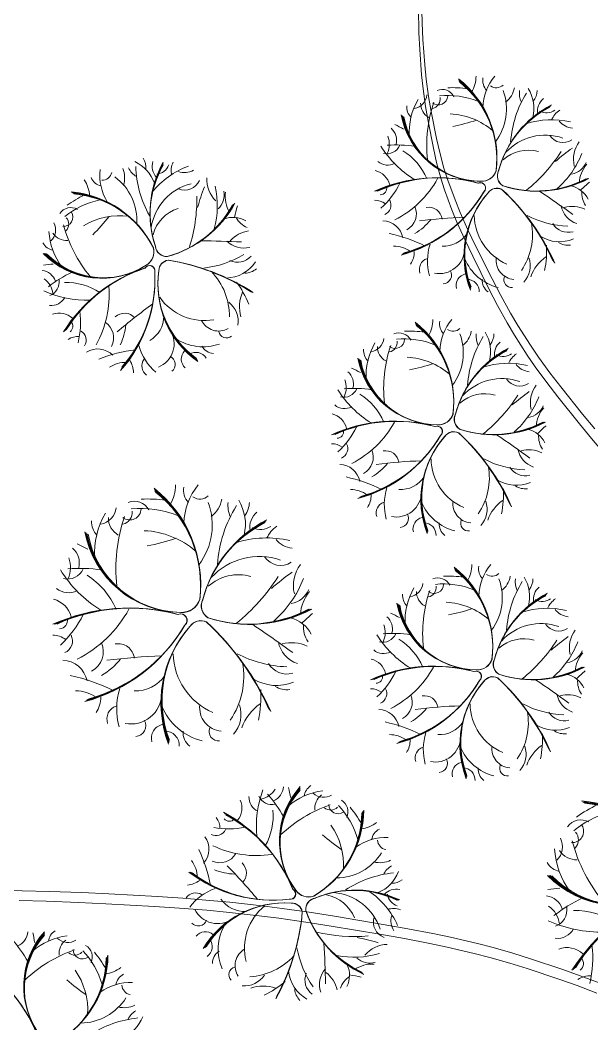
# Model space of a CAD drawing. Header units: metres. Extents: x -1097 to 1588, y -673 to 884.
# Drawn here: x 987.51 to 1014.89, y 542.94 to 591.03 of the extents above; entities that cross this region are included whole.
import ezdxf

# ---------------------------------------------------------------- set-up
doc = ezdxf.new("R2010")
doc.units = ezdxf.units.M
for name, color, linetype, lineweight, plot in [('TERRENO', 188, 'Continuous', 0, False), ('VEGETACION', 85, 'Continuous', 0, False), ('VISTA LEJOS', 7, 'Continuous', 0, False)]:
    doc.layers.add(name, color=color, linetype=linetype, lineweight=lineweight, plot=plot)

msp = doc.modelspace()

# ---------------------------------------------------------------- linework, layer by layer
at = {"layer": 'TERRENO'}
for points in [[(1006.582, 591.597), (1006.611, 590.417)], [(1006.611, 590.417), (1006.649, 589.62)], [(1006.649, 589.62), (1006.736, 588.41)], [(1006.736, 588.41), (1006.803, 587.728)], [(1006.803, 587.728), (1006.918, 586.893)], [(1006.918, 586.893), (1007.043, 586.183)], [(1007.043, 586.183), (1007.302, 584.887)], [(1007.302, 584.887), (1007.456, 584.205)], [(1007.456, 584.205), (1007.657, 583.456)], [(1007.657, 583.456), (1007.84, 582.89)], [(1007.84, 582.89), (1008.185, 581.94)], [(1008.185, 581.94), (1008.425, 581.344)], [(1008.425, 581.344), (1008.8, 580.509)], [(1008.8, 580.509), (1009.184, 579.712)], [(1009.184, 579.712), (1009.962, 578.157)], [(1009.962, 578.157), (1010.374, 577.36)], [(1010.374, 577.36), (1010.835, 576.525)], [(1010.835, 576.525), (1011.19, 575.93)], [(1011.19, 575.93), (1011.795, 574.979)], [(1011.795, 574.979), (1012.179, 574.413)], [(1012.179, 574.413), (1012.726, 573.664)], [(1012.726, 573.664), (1013.254, 572.983)], [(1013.254, 572.983), (1014.291, 571.687)], [(1014.291, 571.687), (1014.877, 570.976)], [(1014.877, 570.976), (1015.597, 570.141)], [(987.459, 548.852), (988.755, 548.819), (990.31, 548.761), (991.606, 548.699), (993.939, 548.569), (995.148, 548.492), (996.445, 548.392), (997.395, 548.3), (998.95, 548.128), (999.901, 548.008), (1001.197, 547.82), (1002.406, 547.628), (1004.739, 547.24), (1005.92, 547.033), (1007.13, 546.803), (1007.965, 546.625), (1009.261, 546.323), (1010.01, 546.131), (1010.96, 545.857), (1011.795, 545.593), (1013.35, 545.075), (1014.186, 544.782), (1015.136, 544.422)]]:
    msp.add_lwpolyline(points, dxfattribs=at)
at = {"layer": 'VEGETACION'}
for centre, radius, start, end in [((1005.5, 584.411), 4.844, -7.0126, 51.7609), ((1005.547, 584.399), 4.795, -7.0126, 51.7609), ((1005.594, 584.387), 4.747, -7.0126, 51.7609), ((1005.64, 584.375), 4.698, -7.0126, 51.7609), ((1007.799, 588.349), 1.544, -30.3109, -0.1369), ((1010.357, 588.134), 0.693, 169.6778, -136.2887), ((1012.152, 586.758), 2.478, 140.203, 178.1947), ((1007.717, 587.063), 0.64, 26.989, 112.3536), ((1008.227, 582.36), 5.429, 82.3394, 92.5468), ((1010.312, 588.263), 0.479, -125.0679, -46.7585), ((1008.211, 586.758), 2.589, -37.04, 20.2784), ((1010.061, 587.998), 1.142, -52.2138, -10.7459), ((1012.536, 587.548), 1.118, 174.4694, -156.1224), ((1010.313, 586.801), 1.798, -14.1206, 31.5271), ((1011.409, 587.666), 0.859, -37.8757, -0.6938), ((1009.318, 585.633), 3.177, 149.9473, -176.8254), ((1006.269, 587.509), 0.725, -80.5732, -5.4598), ((1013.477, 585.027), 6.494, 161.4244, -173.9045), ((1007.533, 587.414), 0.453, -126.8376, -2.2225), ((1007.164, 587.247), 0.464, -77.8599, 7.8919), ((1007.982, 583.488), 3.928, 68.3223, 95.6759), ((1016.158, 584.814), 5.171, 148.3668, 175.7309), ((1013.055, 586.671), 0.769, 129.1335, -169.7906), ((1006.73, 586.868), 0.707, 175.5863, -134.2924), ((1007.464, 587.037), 0.776, 178.8709, -119.6274), ((1015.088, 582.558), 4.83, 117.2325, 165.0827), ((1015.139, 582.552), 4.88, 117.2325, 165.0827), ((1015.19, 582.545), 4.93, 117.2325, 165.0827), ((1015.24, 582.538), 4.98, 117.2325, 165.0827), ((1012.717, 587.247), 0.669, -119.4079, -53.7772), ((1013.888, 585.866), 0.996, 122.4262, 158.3906), ((1009.596, 587.211), 3.908, -169.3991, -90.6111), ((1009.601, 587.171), 3.869, -169.3991, -90.6111), ((1009.607, 587.131), 3.83, -169.3991, -90.6111), ((1009.612, 587.091), 3.791, -169.3991, -90.6111), ((1007.946, 583.156), 3.382, 49.1819, 87.2866), ((1006.422, 595.117), 9.361, -78.8812, -71.6233), ((1012.956, 582.12), 4.128, 77.262, 107.3482), ((1014.051, 586.773), 0.932, -141.3142, -95.8118), ((1004.769, 585.264), 0.769, -14.6065, 49.1598), ((1003.392, 581.46), 5.002, 60.2465, 65.6779), ((1004.157, 585.083), 1.034, -25.4563, 21.2377), ((1012.657, 582.938), 2.577, 70.8016, 137.4059), ((1013.507, 585.921), 0.762, -146.5166, -56.5593), ((1015.408, 584.36), 1.399, 143.1596, -166.5877), ((1009.015, 587.622), 4.982, -148.0271, -121.8354), ((1005.069, 585.303), 0.683, -103.4701, -23.891), ((1005.558, 578.969), 6.075, 81.8669, 94.4128), ((1004.271, 582.259), 2.961, 23.3346, 57.9119), ((1011.839, 582.983), 1.809, 74.3184, 131.5501), ((1006.82, 588.958), 7.836, -50.9616, -32.7007), ((1020.947, 575.256), 11.909, 125.9438, 130.9474), ((992.242, 582.618), 1.798, 19.3799, 65.0277), ((992.679, 583.944), 0.859, -4.3751, 32.8068), ((998.704, 581.782), 4.98, 150.7331, -161.4167), ((994.601, 584.023), 0.769, 162.6341, -136.29), ((995.739, 583.811), 0.996, 155.9267, -168.1089), ((1005.109, 584.806), 0.727, -130.2988, -61.7859), ((1010.458, 586.152), 4.231, -49.014, -20.954), ((1013.755, 584.569), 0.937, -79.471, -22.6738), ((993.799, 583.597), 2.478, 173.7036, -148.3047), ((991.435, 583.836), 0.479, -91.5673, -13.2579), ((991.372, 583.476), 1.142, -18.7133, 22.7547), ((993.684, 584.467), 1.118, -152.03, -122.6218), ((998.213, 584.187), 5.171, -178.1326, -150.7686), ((998.658, 581.76), 4.93, 150.7331, -161.4167), ((998.612, 581.738), 4.88, 150.7331, -161.4167), ((998.566, 581.715), 4.83, 150.7331, -161.4167), ((997.03, 580.173), 4.128, 110.7626, 140.8488), ((994.001, 584.316), 0.669, -85.9073, -20.2766), ((995.375, 584.657), 0.932, -107.8136, -62.3112), ((1004.291, 582.898), 0.949, 14.1637, 76.1762), ((1009.595, 584.051), 0.75, -93.1322, -17.9739), ((1009.6, 584.043), 0.742, -93.1322, -17.9739), ((1009.606, 584.035), 0.735, -93.1322, -17.9739), ((1009.612, 584.026), 0.727, -93.1322, -17.9739), ((1010.908, 583.558), 0.546, 153.4198, -121.2712), ((1010.916, 583.561), 0.551, 153.4198, -121.2712), ((1010.924, 583.565), 0.557, 153.4198, -121.2712), ((1010.932, 583.568), 0.563, 153.4198, -121.2712), ((1015.802, 583.136), 1.516, 139.4516, 176.9574), ((989.292, 582.52), 1.544, 3.1897, 33.3637), ((991.543, 583.754), 0.693, -156.8216, -102.7882), ((990.514, 581.422), 2.589, -3.5394, 53.779), ((995.391, 583.647), 0.762, -113.016, -23.0588), ((997.839, 583.394), 1.399, 176.6602, -133.0871), ((1007.5, 576.138), 7.338, 74.7272, 114.2407), ((1007.527, 576.208), 7.265, 74.7272, 114.2407), ((1007.553, 576.279), 7.191, 74.7272, 114.2407), ((1007.58, 576.35), 7.118, 74.7272, 114.2407), ((1003.257, 585.773), 4.849, -63.0744, -28.8672), ((1009.539, 582.982), 0.257, -49.8029, 114.2093), ((1009.545, 582.984), 0.255, -49.8029, 114.2093), ((1009.551, 582.987), 0.252, -49.8029, 114.2093), ((1009.557, 582.989), 0.249, -49.8029, 114.2093), ((1012.219, 587.959), 5.122, -108.1317, -62.2585), ((1012.24, 588.008), 5.175, -108.1317, -62.2585), ((1012.262, 588.057), 5.228, -108.1317, -62.2585), ((1012.283, 588.106), 5.281, -108.1317, -62.2585), ((1020.588, 576.504), 8.915, 130.7293, 134.4144), ((989.548, 577.969), 4.844, 26.488, 85.2614), ((989.594, 577.984), 4.795, 26.488, 85.2614), ((996.33, 580.69), 2.577, 104.3022, 170.9064), ((1007.482, 578.86), 11.909, 159.4444, 164.448), ((992.722, 582.156), 4.231, -15.5135, 12.5466), ((996.345, 582.657), 0.937, -45.9704, 10.8268), ((998.843, 582.591), 1.516, 172.9522, -149.5421), ((1004.745, 582.979), 0.323, -87.4794, 11.746), ((1002.151, 584.93), 3.935, -47.9098, -25.8136), ((1004.039, 586.11), 6.568, -74.8679, -30.4024), ((1004.101, 586.081), 6.503, -74.8679, -30.4024), ((1004.162, 586.052), 6.437, -74.8679, -30.4024), ((1004.223, 586.023), 6.371, -74.8679, -30.4024), ((1013.225, 579.826), 4.415, 138.4124, -158.9788), ((1010.349, 582.439), 0.529, 64.1571, 144.9717), ((1010.347, 582.447), 0.523, 64.1571, 144.9717), ((1010.345, 582.455), 0.518, 64.1571, 144.9717), ((1010.343, 582.462), 0.513, 64.1571, 144.9717), ((1003.57, 575.314), 10.337, 23.8645, 47.4059), ((1003.502, 575.233), 10.444, 23.8645, 47.4059), ((1003.434, 575.151), 10.55, 23.8645, 47.4059), ((1003.367, 575.07), 10.657, 23.8645, 47.4059), ((983.979, 540.602), 50.894, 53.8701, 56.0677), ((1013.597, 581.874), 1.25, 26.9787, 76.13), ((1015.485, 582.743), 1.079, 175.4194, -146.0112), ((992.128, 578.568), 3.928, 101.8229, 129.1764), ((992.954, 577.763), 5.429, 115.84, 126.0473), ((989.639, 578), 4.747, 26.488, 85.2614), ((989.685, 578.016), 4.698, 26.488, 85.2614), ((988.139, 582.489), 7.836, -17.4611, 0.7999), ((1004.496, 581.574), 0.824, 52.2518, 90.5793), ((1004.763, 582.168), 0.504, -65.7095, 27.1401), ((1013.32, 579.721), 4.552, 138.4124, -158.9788), ((1013.289, 579.756), 4.506, 138.4124, -158.9788), ((1013.257, 579.791), 4.461, 138.4124, -158.9788), ((989.933, 581.403), 0.64, 60.4896, 145.8542), ((989.586, 581.595), 0.453, -93.337, 31.2781), ((995.623, 580.277), 1.809, 107.819, 165.0507), ((993.193, 584.635), 5.122, -74.6311, -28.7579), ((993.184, 584.688), 5.175, -74.6311, -28.7579), ((993.174, 584.74), 5.228, -74.6311, -28.7579), ((993.165, 584.793), 5.281, -74.6311, -28.7579), ((1006.494, 579.702), 8.915, 164.2299, 167.915), ((1005.604, 581.752), 0.883, -61.5198, 22.9503), ((1007.074, 581.418), 0.645, 6.6356, 100.1339), ((1014.529, 582.354), 1.136, -169.0993, -108.5458), ((1013.943, 580.628), 1.474, 65.2459, 104.8545), ((988.479, 580.976), 0.725, -47.0727, 28.0407), ((989.371, 581.252), 0.464, -44.3593, 41.3924), ((992.281, 578.272), 3.382, 82.6825, 120.7871), ((984.408, 587.404), 9.361, -45.3806, -38.1227), ((997.7, 580.322), 1.25, 60.4793, 109.6306), ((998.795, 582.088), 1.079, -151.08, -112.5106), ((1004.853, 580.397), 1.01, 10.8837, 88.4892), ((1004.787, 583.468), 3.124, -58.5365, -40.244), ((1009.581, 557.977), 23.615, 91.8959, 97.1824), ((1011.855, 581.727), 2.603, -178.6401, -113.41), ((1008.971, 580.767), 3.076, -34.2307, 10.3731), ((1013.933, 585.83), 4.686, -117.2715, -92.2861), ((992.057, 581.095), 3.177, -176.5521, -143.3248), ((995.861, 582.885), 6.494, -165.075, -140.404), ((998.676, 579.474), 1.474, 98.7465, 138.355), ((1013.762, 581.723), 0.864, -148.9222, -74.8688), ((989.218, 580.696), 0.707, -150.9131, -100.7918), ((989.737, 581.242), 0.776, -147.6286, -86.1269), ((995.782, 529.558), 50.894, 87.3706, 89.5682), ((998.213, 581.236), 1.136, -135.5987, -75.0452), ((1003.763, 574.012), 6.938, 63.1155, 78.2042), ((1007.787, 581.562), 1.364, -93.0608, -33.7955), ((1013.341, 582.136), 1.729, -122.2591, -66.9897), ((1013.766, 581.131), 0.893, -121.9118, -83.5178), ((993.161, 579.928), 0.75, -59.6316, 15.5267), ((993.171, 579.924), 0.742, -59.6316, 15.5267), ((993.18, 579.921), 0.735, -59.6316, 15.5267), ((993.189, 579.917), 0.727, -59.6316, 15.5267), ((994.543, 580.263), 0.563, -173.0796, -87.7707), ((994.538, 580.256), 0.557, -173.0796, -87.7707), ((994.534, 580.249), 0.551, -173.0796, -87.7707), ((994.529, 580.242), 0.546, -173.0796, -87.7707), ((1005.385, 578.766), 1.434, 55.0521, 89.7129), ((1005.308, 579.936), 1.079, -33.6652, 0.2761), ((1009.662, 579.481), 2.646, 162.2918, -164.5827), ((1007.589, 580.095), 1.211, -101.2643, -1.1503), ((1007.79, 580.006), 4.936, -11.3278, 2.7521), ((991.418, 582.563), 3.908, -135.8986, -57.1106), ((991.445, 582.533), 3.869, -135.8986, -57.1106), ((991.472, 582.503), 3.83, -135.8986, -57.1106), ((991.498, 582.473), 3.791, -135.8986, -57.1106), ((994.662, 579.016), 0.513, 97.6577, 178.4723), ((994.668, 579.011), 0.518, 97.6577, 178.4723), ((994.674, 579.005), 0.523, 97.6577, 178.4723), ((994.68, 579), 0.529, 97.6577, 178.4723), ((992.96, 569.317), 10.337, 57.3651, 80.9064), ((992.948, 569.212), 10.444, 57.3651, 80.9064), ((992.937, 569.106), 10.55, 57.3651, 80.9064), ((992.925, 569.001), 10.657, 57.3651, 80.9064), ((995.797, 583.806), 4.686, -83.7709, -58.7855), ((997.343, 580.399), 1.729, -88.7585, -33.4892), ((997.921, 580.287), 0.864, -115.4216, -41.3682), ((1007.175, 579.083), 0.546, 109.7766, -161.1616), ((1010.979, 580.507), 2.362, -157.3326, -104.242), ((1011.222, 579.524), 0.921, 172.8016, -94.3436), ((1010.761, 579.264), 1.176, -42.0554, 18.6273), ((1013.795, 578.089), 1.939, 124.7312, 160.552), ((988.468, 578.275), 0.769, 18.8941, 82.6604), ((989.42, 574.344), 5.002, 93.7471, 99.1785), ((992.6, 573.462), 6.075, 115.3675, 127.9134), ((995.783, 572.173), 7.338, 108.2278, 147.7413), ((995.766, 572.247), 7.265, 108.2278, 147.7413), ((995.749, 572.321), 7.191, 108.2278, 147.7413), ((995.732, 572.394), 7.118, 108.2278, 147.7413), ((987.393, 578.579), 6.568, -41.3673, 3.0982), ((987.46, 578.588), 6.503, -41.3673, 3.0982), ((987.527, 578.598), 6.437, -41.3673, 3.0982), ((987.594, 578.607), 6.371, -41.3673, 3.0982), ((993.705, 579.006), 0.257, -16.3023, 147.7099), ((993.709, 579.011), 0.255, -16.3023, 147.7099), ((993.712, 579.016), 0.252, -16.3023, 147.7099), ((993.716, 579.022), 0.249, -16.3023, 147.7099), ((998.521, 578.409), 4.415, 171.913, -125.4782), ((998.567, 578.397), 4.461, 171.913, -125.4782), ((998.612, 578.385), 4.506, 171.913, -125.4782), ((998.658, 578.374), 4.552, 171.913, -125.4782), ((994.454, 576.845), 3.076, -0.7301, 43.8737), ((998.251, 579.795), 0.893, -88.4113, -50.0172), ((1007.746, 578.813), 0.424, -86.0663, 31.7343), ((988.058, 577.787), 1.034, 8.0443, 54.7383), ((988.696, 578.474), 0.683, -69.9695, 9.6095), ((989.711, 575.496), 2.961, 56.8352, 91.4125), ((993.889, 575.559), 4.936, 22.1727, 36.2527), ((1008.946, 578.319), 0.557, 102.0332, -164.9929), ((1008.919, 578.03), 0.575, -2.8136, 89.859), ((1010.318, 578.546), 0.676, 174.9157, -126.473), ((1011.048, 578.591), 0.376, 157.6352, -83.3031), ((990.708, 582.586), 4.982, -114.5265, -88.3348), ((986.926, 577.866), 4.849, -29.5738, 4.6334), ((999.955, 577.275), 1.939, 158.2317, -165.9475), ((989.004, 578.081), 0.727, -96.7983, -28.2853), ((996.329, 579.237), 2.603, -145.1395, -79.9094), ((996.776, 576.58), 1.176, -8.5549, 52.1279), ((989.375, 576.039), 0.949, 47.6643, 109.6767), ((986.469, 576.553), 3.935, -14.4093, 7.687), ((992.512, 576.341), 0.645, 40.1362, 133.6344), ((1007.542, 558.178), 23.615, 125.3964, 130.683), ((989.709, 576.357), 0.323, -53.9788, 45.2466), ((991.103, 575.808), 0.883, -28.0192, 56.4509), ((993.028, 576.855), 1.364, -59.5602, -0.2949), ((997.017, 577.051), 0.921, -153.6978, -60.843), ((1003.435, 572.749), 4.844, -7.0126, 51.7609), ((1003.481, 572.737), 4.795, -7.0126, 51.7609), ((1005.733, 576.686), 1.544, -30.3109, -0.1369), ((1008.291, 576.472), 0.693, 169.6778, -136.2887), ((1010.086, 575.096), 2.478, 140.203, 178.1947), ((990.171, 575.691), 0.504, -32.2089, 60.6406), ((989.474, 576.788), 3.124, -25.0359, -6.7435), ((993.672, 575.522), 1.211, -67.7638, 32.3503), ((997.387, 576.178), 0.376, -168.8643, -49.8025), ((1005.651, 575.401), 0.64, 26.989, 112.3536), ((1006.161, 570.698), 5.429, 82.3394, 92.5468), ((1003.528, 572.725), 4.747, -7.0126, 51.7609), ((1003.574, 572.713), 4.698, -7.0126, 51.7609), ((1008.246, 576.601), 0.479, -125.0679, -46.7585), ((1007.995, 576.335), 1.142, -52.2138, -10.7459), ((1008.247, 575.139), 1.798, -14.1206, 31.5271), ((990.277, 575.048), 0.824, 85.7524, 124.0799), ((996.272, 577.737), 2.362, -123.8321, -70.7414), ((1007.252, 573.971), 3.177, 149.9473, -176.8254), ((1004.203, 575.847), 0.725, -80.5732, -5.4598), ((1005.467, 575.752), 0.453, -126.8376, -2.2225), ((1005.099, 575.585), 0.464, -77.8599, 7.8919), ((1005.916, 571.825), 3.928, 68.3223, 95.6759), ((1006.146, 575.096), 2.589, -37.04, 20.2784), ((1014.092, 573.152), 5.171, 148.3668, 175.7309), ((1010.47, 575.885), 1.118, 174.4694, -156.1224), ((1009.343, 576.004), 0.859, -37.8757, -0.6938), ((1010.989, 575.009), 0.769, 129.1335, -169.7906), ((991.224, 574.264), 1.01, 44.3843, 121.9898), ((993.839, 568.338), 6.938, 96.616, 111.7048), ((995.74, 576.155), 2.646, -164.2076, -131.0821), ((995.785, 574.79), 0.557, 135.5337, -131.4923), ((995.921, 574.535), 0.575, 30.6869, 123.3596), ((996.803, 575.736), 0.676, -151.5837, -92.9724), ((1004.664, 575.206), 0.707, 175.5863, -134.2924), ((1005.399, 575.375), 0.776, 178.8709, -119.6274), ((1011.412, 573.364), 6.494, 161.4244, -173.9045), ((1013.022, 570.896), 4.83, 117.2325, 165.0827), ((1013.073, 570.889), 4.88, 117.2325, 165.0827), ((1013.124, 570.883), 4.93, 117.2325, 165.0827), ((1013.175, 570.876), 4.98, 117.2325, 165.0827), ((992.568, 573.197), 1.434, 88.5527, 123.2134), ((991.858, 574.131), 1.079, -0.1646, 33.7767), ((993.886, 574.45), 0.546, 143.2772, -127.661), ((994.51, 574.54), 0.424, -52.5657, 65.2349), ((1007.53, 575.549), 3.908, -169.3991, -90.6111), ((1007.535, 575.509), 3.869, -169.3991, -90.6111), ((1007.541, 575.469), 3.83, -169.3991, -90.6111), ((1007.547, 575.429), 3.791, -169.3991, -90.6111), ((1005.88, 571.494), 3.382, 49.1819, 87.2866), ((1010.89, 570.458), 4.128, 77.262, 107.3482), ((1010.651, 575.585), 0.669, -119.4079, -53.7772), ((1011.822, 574.204), 0.996, 122.4262, 158.3906), ((1002.703, 573.601), 0.769, -14.6065, 49.1598), ((1001.326, 569.797), 5.002, 60.2465, 65.6779), ((1004.356, 583.455), 9.361, -78.8812, -71.6233), ((1011.985, 575.111), 0.932, -141.3142, -95.8118), ((1002.091, 573.421), 1.034, -25.4563, 21.2377), ((1010.591, 571.276), 2.577, 70.8016, 137.4059), ((1011.441, 574.259), 0.762, -146.5166, -56.5593), ((1006.949, 575.959), 4.982, -148.0271, -121.8354), ((1003.003, 573.641), 0.683, -103.4701, -23.891), ((1003.492, 567.307), 6.075, 81.8669, 94.4128), ((1018.881, 563.594), 11.909, 125.9438, 130.9474), ((1013.343, 572.698), 1.399, 143.1596, -166.5877), ((1002.206, 570.597), 2.961, 23.3346, 57.9119), ((1009.774, 571.321), 1.809, 74.3184, 131.5501), ((1004.754, 577.296), 7.836, -50.9616, -32.7007), ((1008.392, 574.49), 4.231, -49.014, -20.954), ((1003.043, 573.143), 0.727, -130.2988, -61.7859), ((1011.69, 572.907), 0.937, -79.471, -22.6738), ((1013.736, 571.474), 1.516, 139.4516, 176.9574), ((1005.434, 564.475), 7.338, 74.7272, 114.2407), ((1002.225, 571.236), 0.949, 14.1637, 76.1762), ((1005.461, 564.546), 7.265, 74.7272, 114.2407), ((1005.488, 564.617), 7.191, 74.7272, 114.2407), ((1005.514, 564.688), 7.118, 74.7272, 114.2407), ((1001.191, 574.111), 4.849, -63.0744, -28.8672), ((1007.529, 572.389), 0.75, -93.1322, -17.9739), ((1007.535, 572.381), 0.742, -93.1322, -17.9739), ((1007.54, 572.372), 0.735, -93.1322, -17.9739), ((1007.546, 572.364), 0.727, -93.1322, -17.9739), ((1008.842, 571.895), 0.546, 153.4198, -121.2712), ((1008.85, 571.899), 0.551, 153.4198, -121.2712), ((1008.858, 571.902), 0.557, 153.4198, -121.2712), ((1008.866, 571.906), 0.563, 153.4198, -121.2712), ((1010.153, 576.297), 5.122, -108.1317, -62.2585), ((1010.175, 576.346), 5.175, -108.1317, -62.2585), ((1010.196, 576.395), 5.228, -108.1317, -62.2585), ((1010.217, 576.444), 5.281, -108.1317, -62.2585), ((1002.679, 571.316), 0.323, -87.4794, 11.746), ((1000.086, 573.268), 3.935, -47.9098, -25.8136), ((1007.473, 571.32), 0.257, -49.8029, 114.2093), ((1007.479, 571.322), 0.255, -49.8029, 114.2093), ((1007.485, 571.325), 0.252, -49.8029, 114.2093), ((1007.491, 571.327), 0.249, -49.8029, 114.2093), ((1008.283, 570.777), 0.529, 64.1571, 144.9717), ((1008.281, 570.785), 0.523, 64.1571, 144.9717), ((1008.279, 570.792), 0.518, 64.1571, 144.9717), ((1008.277, 570.8), 0.513, 64.1571, 144.9717), ((1001.504, 563.652), 10.337, 23.8645, 47.4059), ((1001.437, 563.57), 10.444, 23.8645, 47.4059), ((1001.369, 563.489), 10.55, 23.8645, 47.4059), ((1001.301, 563.407), 10.657, 23.8645, 47.4059), ((1011.531, 570.212), 1.25, 26.9787, 76.13), ((1018.522, 564.842), 8.915, 130.7293, 134.4144), ((1002.43, 569.912), 0.824, 52.2518, 90.5793), ((1002.697, 570.506), 0.504, -65.7095, 27.1401), ((1001.974, 574.448), 6.568, -74.8679, -30.4024), ((1002.035, 574.419), 6.503, -74.8679, -30.4024), ((1002.096, 574.39), 6.437, -74.8679, -30.4024), ((1002.157, 574.361), 6.371, -74.8679, -30.4024), ((1011.254, 568.059), 4.552, 138.4124, -158.9788), ((1011.223, 568.094), 4.506, 138.4124, -158.9788), ((1011.191, 568.129), 4.461, 138.4124, -158.9788), ((1011.16, 568.164), 4.415, 138.4124, -158.9788), ((981.913, 528.94), 50.894, 53.8701, 56.0677), ((1013.419, 571.08), 1.079, 175.4194, -146.0112), ((1003.539, 570.09), 0.883, -61.5198, 22.9503), ((1005.008, 569.756), 0.645, 6.6356, 100.1339), ((1012.463, 570.692), 1.136, -169.0993, -108.5458), ((1011.877, 568.966), 1.474, 65.2459, 104.8545), ((1002.721, 571.806), 3.124, -58.5365, -40.244), ((1007.515, 546.314), 23.615, 91.8959, 97.1824), ((1009.789, 570.065), 2.603, -178.6401, -113.41), ((1011.867, 574.168), 4.686, -117.2715, -92.2861), ((1002.787, 568.735), 1.01, 10.8837, 88.4892), ((1006.905, 569.104), 3.076, -34.2307, 10.3731), ((1011.696, 570.061), 0.864, -148.9222, -74.8688), ((1001.697, 562.35), 6.938, 63.1155, 78.2042), ((1005.721, 569.9), 1.364, -93.0608, -33.7955), ((1011.276, 570.474), 1.729, -122.2591, -66.9897), ((990.297, 563.998), 5.862, -7.0126, 51.7609), ((990.353, 563.984), 5.803, -7.0126, 51.7609), ((990.409, 563.969), 5.745, -7.0126, 51.7609), ((990.466, 563.955), 5.686, -7.0126, 51.7609), ((993.078, 568.763), 1.869, -30.3109, -0.1369), ((996.174, 568.504), 0.839, 169.6778, -136.2887), ((998.346, 566.839), 3, 140.203, 178.1947), ((1003.319, 567.104), 1.434, 55.0521, 89.7129), ((1007.596, 567.819), 2.646, 162.2918, -164.5827), ((1005.523, 568.433), 1.211, -101.2643, -1.1503), ((1005.724, 568.344), 4.936, -11.3278, 2.7521), ((1011.7, 569.468), 0.893, -121.9118, -83.5178), ((992.979, 567.208), 0.775, 26.989, 112.3536), ((993.596, 561.516), 6.571, 82.3394, 92.5468), ((996.119, 568.66), 0.58, -125.0679, -46.7585), ((993.578, 566.839), 3.133, -37.04, 20.2784), ((995.815, 568.339), 1.382, -52.2138, -10.7459), ((998.812, 567.794), 1.353, 174.4694, -156.1224), ((996.121, 566.891), 2.176, -14.1206, 31.5271), ((997.447, 567.937), 1.04, -37.8757, -0.6938), ((1003.243, 568.274), 1.079, -33.6652, 0.2761), ((1005.109, 567.421), 0.546, 109.7766, -161.1616), ((1008.913, 568.845), 2.362, -157.3326, -104.242), ((1009.156, 567.862), 0.921, 172.8016, -94.3436), ((1008.696, 567.602), 1.176, -42.0554, 18.6273), ((1011.729, 566.427), 1.939, 124.7312, 160.552), ((994.917, 565.477), 3.845, 149.9473, -176.8254), ((991.226, 567.747), 0.878, -80.5732, -5.4598), ((992.757, 567.633), 0.548, -126.8376, -2.2225), ((992.31, 567.43), 0.561, -77.8599, 7.8919), ((993.3, 562.881), 4.754, 68.3223, 95.6759), ((1003.195, 564.486), 6.258, 148.3668, 175.7309), ((999.439, 566.733), 0.93, 129.1335, -169.7906), ((1005.68, 567.151), 0.424, -86.0663, 31.7343), ((991.785, 566.972), 0.855, 175.5863, -134.2924), ((992.673, 567.176), 0.939, 178.8709, -119.6274), ((999.951, 564.743), 7.859, 161.4244, -173.9045), ((1001.9, 561.756), 5.846, 117.2325, 165.0827), ((1001.961, 561.748), 5.906, 117.2325, 165.0827), ((1002.023, 561.739), 5.967, 117.2325, 165.0827), ((1002.084, 561.731), 6.027, 117.2325, 165.0827), ((1006.88, 566.657), 0.557, 102.0332, -164.9929), ((1006.853, 566.368), 0.575, -2.8136, 89.859), ((1008.252, 566.883), 0.676, 174.9157, -126.473), ((1008.982, 566.929), 0.376, 157.6352, -83.3031), ((995.253, 567.386), 4.73, -169.3991, -90.6111), ((995.259, 567.338), 4.683, -169.3991, -90.6111), ((995.266, 567.29), 4.635, -169.3991, -90.6111), ((993.257, 562.48), 4.093, 49.1819, 87.2866), ((999.031, 567.43), 0.81, -119.4079, -53.7772), ((1000.447, 565.759), 1.206, 122.4262, 158.3906), ((987.745, 560.426), 6.054, 60.2465, 65.6779), ((995.273, 567.241), 4.588, -169.3991, -90.6111), ((991.411, 576.955), 11.329, -78.8812, -71.6233), ((999.32, 561.226), 4.996, 77.262, 107.3482), ((1000.645, 566.856), 1.128, -141.3142, -95.8118), ((989.411, 565.03), 0.931, -14.6065, 49.1598), ((988.671, 564.811), 1.251, -25.4563, 21.2377), ((998.958, 562.215), 3.119, 70.8016, 137.4059), ((999.986, 565.825), 0.922, -146.5166, -56.5593), ((994.55, 567.884), 6.03, -148.0271, -121.8354), ((989.774, 565.078), 0.827, -103.4701, -23.891), ((990.366, 557.412), 7.353, 81.8669, 94.4128), ((1008.991, 552.918), 14.413, 125.9438, 130.9474), ((1002.288, 563.936), 1.693, 143.1596, -166.5877), ((1005.303, 561.013), 4.844, -7.0126, 51.7609), ((1005.349, 561.002), 4.795, -7.0126, 51.7609), ((1005.396, 560.99), 4.747, -7.0126, 51.7609), ((1005.442, 560.978), 4.698, -7.0126, 51.7609), ((1007.601, 564.951), 1.544, -30.3109, -0.1369), ((1010.159, 564.737), 0.693, 169.6778, -136.2887), ((1011.954, 563.361), 2.478, 140.203, 178.1947), ((1010.114, 564.865), 0.479, -125.0679, -46.7585), ((988.809, 561.394), 3.584, 23.3346, 57.9119), ((997.968, 562.27), 2.189, 74.3184, 131.5501), ((991.893, 569.502), 9.484, -50.9616, -32.7007), ((996.297, 566.105), 5.12, -49.014, -20.954), ((1006.071, 564.111), 0.725, -80.5732, -5.4598), ((1007.519, 563.665), 0.64, 26.989, 112.3536), ((1007.784, 560.09), 3.928, 68.3223, 95.6759), ((1008.029, 558.963), 5.429, 82.3394, 92.5468), ((1008.014, 563.36), 2.589, -37.04, 20.2784), ((1009.863, 564.6), 1.142, -52.2138, -10.7459), ((1015.96, 561.416), 5.171, 148.3668, 175.7309), ((1012.338, 564.15), 1.118, 174.4694, -156.1224), ((1010.115, 563.403), 1.798, -14.1206, 31.5271), ((1011.211, 564.268), 0.859, -37.8757, -0.6938), ((989.822, 564.476), 0.88, -130.2988, -61.7859), ((1000.287, 564.189), 1.134, -79.471, -22.6738), ((1002.764, 562.455), 1.835, 139.4516, 176.9574), ((1006.532, 563.471), 0.707, 175.5863, -134.2924), ((1009.12, 562.236), 3.177, 149.9473, -176.8254), ((1007.267, 563.639), 0.776, 178.8709, -119.6274), ((1013.28, 561.629), 6.494, 161.4244, -173.9045), ((1007.336, 564.017), 0.453, -126.8376, -2.2225), ((1006.967, 563.849), 0.464, -77.8599, 7.8919), ((1014.992, 559.147), 4.93, 117.2325, 165.0827), ((1015.043, 559.14), 4.98, 117.2325, 165.0827), ((1012.857, 563.273), 0.769, 129.1335, -169.7906), ((988.833, 562.167), 1.149, 14.1637, 76.1762), ((995.252, 563.563), 0.907, -93.1322, -17.9739), ((995.259, 563.552), 0.898, -93.1322, -17.9739), ((995.265, 563.542), 0.889, -93.1322, -17.9739), ((995.272, 563.532), 0.88, -93.1322, -17.9739), ((996.841, 562.965), 0.66, 153.4198, -121.2712), ((996.851, 562.969), 0.667, 153.4198, -121.2712), ((996.86, 562.974), 0.674, 153.4198, -121.2712), ((996.87, 562.978), 0.681, 153.4198, -121.2712), ((1009.398, 563.813), 3.908, -169.3991, -90.6111), ((1009.403, 563.773), 3.869, -169.3991, -90.6111), ((1007.748, 559.759), 3.382, 49.1819, 87.2866), ((1014.89, 559.161), 4.83, 117.2325, 165.0827), ((1014.941, 559.154), 4.88, 117.2325, 165.0827), ((1012.519, 563.849), 0.669, -119.4079, -53.7772), ((1013.69, 562.469), 0.996, 122.4262, 158.3906), ((992.717, 553.985), 8.881, 74.7272, 114.2407), ((992.749, 554.071), 8.792, 74.7272, 114.2407), ((992.781, 554.156), 8.703, 74.7272, 114.2407), ((992.813, 554.242), 8.615, 74.7272, 114.2407), ((987.581, 565.646), 5.869, -63.0744, -28.8672), ((995.184, 562.269), 0.311, -49.8029, 114.2093), ((995.191, 562.271), 0.308, -49.8029, 114.2093), ((995.199, 562.274), 0.305, -49.8029, 114.2093), ((995.206, 562.277), 0.302, -49.8029, 114.2093), ((998.428, 568.292), 6.199, -108.1317, -62.2585), ((998.454, 568.351), 6.263, -108.1317, -62.2585), ((998.479, 568.41), 6.327, -108.1317, -62.2585), ((998.505, 568.47), 6.391, -108.1317, -62.2585), ((1008.556, 554.428), 10.79, 130.7293, 134.4144), ((1003.194, 558.062), 5.002, 60.2465, 65.6779), ((1009.409, 563.733), 3.83, -169.3991, -90.6111), ((1009.415, 563.693), 3.791, -169.3991, -90.6111), ((1006.224, 571.719), 9.361, -78.8812, -71.6233), ((1012.758, 558.723), 4.128, 77.262, 107.3482), ((1013.853, 563.375), 0.932, -141.3142, -95.8118), ((989.382, 562.264), 0.39, -87.4794, 11.746), ((986.243, 564.626), 4.762, -47.9098, -25.8136), ((996.164, 561.611), 0.64, 64.1571, 144.9717), ((996.162, 561.621), 0.634, 64.1571, 144.9717), ((996.16, 561.63), 0.627, 64.1571, 144.9717), ((996.157, 561.64), 0.621, 64.1571, 144.9717), ((987.961, 552.988), 12.511, 23.8645, 47.4059), ((987.878, 552.89), 12.64, 23.8645, 47.4059), ((987.796, 552.791), 12.769, 23.8645, 47.4059), ((987.714, 552.693), 12.898, 23.8645, 47.4059), ((964.25, 510.978), 61.595, 53.87007, 56.06767), ((1000.095, 560.927), 1.513, 26.9787, 76.13), ((1002.38, 561.979), 1.306, 175.4194, -146.0112), ((1004.571, 561.866), 0.769, -14.6065, 49.1598), ((1012.459, 559.54), 2.577, 70.8016, 137.4059), ((1013.309, 562.523), 0.762, -146.5166, -56.5593), ((988.528, 566.054), 7.95, -74.8679, -30.4024), ((988.602, 566.019), 7.87, -74.8679, -30.4024), ((988.676, 565.984), 7.791, -74.8679, -30.4024), ((988.75, 565.949), 7.711, -74.8679, -30.4024), ((999.761, 558.322), 5.509, 138.4124, -158.9788), ((999.722, 558.364), 5.454, 138.4124, -158.9788), ((999.684, 558.407), 5.399, 138.4124, -158.9788), ((999.646, 558.449), 5.344, 138.4124, -158.9788), ((1004.871, 561.906), 0.683, -103.4701, -23.891), ((1003.959, 561.685), 1.034, -25.4563, 21.2377), ((1005.36, 555.572), 6.075, 81.8669, 94.4128), ((1015.211, 560.962), 1.399, 143.1596, -166.5877), ((989.081, 560.565), 0.997, 52.2518, 90.5793), ((989.404, 561.283), 0.61, -65.7095, 27.1401), ((990.422, 560.78), 1.069, -61.5198, 22.9503), ((992.201, 560.376), 0.78, 6.6356, 100.1339), ((1001.224, 561.508), 1.374, -169.0993, -108.5458), ((1000.514, 559.42), 1.784, 65.2459, 104.8545), ((1008.818, 564.224), 4.982, -148.0271, -121.8354), ((1004.074, 558.861), 2.961, 23.3346, 57.9119), ((1011.642, 559.585), 1.809, 74.3184, 131.5501), ((1006.622, 565.561), 7.836, -50.9616, -32.7007), ((1020.749, 551.858), 11.909, 125.9438, 130.9474), ((1010.26, 562.754), 4.231, -49.014, -20.954), ((997.987, 560.75), 3.15, -178.6401, -113.41), ((1000.502, 565.716), 5.671, -117.2715, -92.2861), ((1004.911, 561.408), 0.727, -130.2988, -61.7859), ((1013.558, 561.171), 0.937, -79.471, -22.6738), ((1015.604, 559.738), 1.516, 139.4516, 176.9574), ((989.513, 559.14), 1.222, 10.8837, 88.4892), ((989.433, 562.857), 3.781, -58.5365, -40.244), ((995.235, 532.006), 28.581, 91.8959, 97.1824), ((994.497, 559.587), 3.722, -34.2307, 10.3731), ((1000.295, 560.745), 1.045, -148.9222, -74.8688), ((1004.093, 559.5), 0.949, 14.1637, 76.1762), ((1009.397, 560.653), 0.75, -93.1322, -17.9739), ((1009.403, 560.645), 0.742, -93.1322, -17.9739), ((1009.408, 560.637), 0.735, -93.1322, -17.9739), ((1009.414, 560.628), 0.727, -93.1322, -17.9739), ((1010.711, 560.16), 0.546, 153.4198, -121.2712), ((1010.718, 560.163), 0.551, 153.4198, -121.2712), ((1010.726, 560.167), 0.557, 153.4198, -121.2712), ((1010.734, 560.17), 0.563, 153.4198, -121.2712), ((1007.302, 552.74), 7.338, 74.7272, 114.2407), ((1007.329, 552.811), 7.265, 74.7272, 114.2407), ((1007.356, 552.881), 7.191, 74.7272, 114.2407), ((1007.382, 552.952), 7.118, 74.7272, 114.2407), ((1001.954, 561.532), 3.935, -47.9098, -25.8136), ((1003.059, 562.375), 4.849, -63.0744, -28.8672), ((1009.341, 559.584), 0.257, -49.8029, 114.2093), ((1009.347, 559.587), 0.255, -49.8029, 114.2093), ((1009.353, 559.589), 0.252, -49.8029, 114.2093), ((1009.359, 559.591), 0.249, -49.8029, 114.2093), ((1012.021, 564.561), 5.122, -108.1317, -62.2585), ((1012.043, 564.61), 5.175, -108.1317, -62.2585), ((1012.064, 564.659), 5.228, -108.1317, -62.2585), ((1012.085, 564.708), 5.281, -108.1317, -62.2585), ((1013.399, 558.476), 1.25, 26.9787, 76.13), ((1020.39, 553.106), 8.915, 130.7293, 134.4144), ((988.194, 551.413), 8.396, 63.1155, 78.2042), ((993.064, 560.55), 1.651, -93.0608, -33.7955), ((999.786, 561.244), 2.092, -122.2591, -66.9897), ((1004.547, 559.581), 0.323, -87.4794, 11.746), ((1003.842, 562.712), 6.568, -74.8679, -30.4024), ((1003.903, 562.683), 6.503, -74.8679, -30.4024), ((1003.964, 562.654), 6.437, -74.8679, -30.4024), ((1004.025, 562.625), 6.371, -74.8679, -30.4024), ((1013.123, 556.323), 4.552, 138.4124, -158.9788), ((1013.091, 556.358), 4.506, 138.4124, -158.9788), ((1013.059, 556.393), 4.461, 138.4124, -158.9788), ((1013.028, 556.428), 4.415, 138.4124, -158.9788), ((1010.151, 559.041), 0.529, 64.1571, 144.9717), ((1010.149, 559.049), 0.523, 64.1571, 144.9717), ((1010.147, 559.057), 0.518, 64.1571, 144.9717), ((1010.145, 559.065), 0.513, 64.1571, 144.9717), ((1003.372, 551.916), 10.337, 23.8645, 47.4059), ((1003.305, 551.835), 10.444, 23.8645, 47.4059), ((1003.237, 551.753), 10.55, 23.8645, 47.4059), ((1003.169, 551.672), 10.657, 23.8645, 47.4059), ((983.781, 517.204), 50.894, 53.8701, 56.0677), ((1015.287, 559.345), 1.079, 175.4194, -146.0112), ((990.157, 557.166), 1.735, 55.0521, 89.7129), ((995.333, 558.032), 3.202, 162.2918, -164.5827), ((992.824, 558.775), 1.466, -101.2643, -1.1503), ((993.067, 558.667), 5.974, -11.3278, 2.7521), ((1000.299, 560.028), 1.081, -121.9118, -83.5178), ((1004.298, 558.176), 0.824, 52.2518, 90.5793), ((1004.565, 558.77), 0.504, -65.7095, 27.1401), ((1014.331, 558.956), 1.136, -169.0993, -108.5458), ((990.064, 558.582), 1.306, -33.6652, 0.2761), ((1000.335, 556.347), 2.347, 124.7312, 160.552), ((1005.407, 558.354), 0.883, -61.5198, 22.9503), ((1006.876, 558.021), 0.645, 6.6356, 100.1339), ((1011.657, 558.329), 2.603, -178.6401, -113.41), ((1013.735, 562.433), 4.686, -117.2715, -92.2861), ((1013.745, 557.23), 1.474, 65.2459, 104.8545), ((992.323, 557.55), 0.66, 109.7766, -161.1616), ((996.927, 559.273), 2.858, -157.3326, -104.242), ((997.221, 558.084), 1.115, 172.8016, -94.3436), ((996.664, 557.769), 1.423, -42.0554, 18.6273), ((1004.655, 556.999), 1.01, 10.8837, 88.4892), ((1004.589, 560.07), 3.124, -58.5365, -40.244), ((1009.383, 534.579), 23.615, 91.8959, 97.1824), ((1008.773, 557.369), 3.076, -34.2307, 10.3731), ((1013.564, 558.325), 0.864, -148.9222, -74.8688), ((993.014, 557.223), 0.513, -86.0663, 31.7343), ((994.467, 556.625), 0.675, 102.0332, -164.9929), ((1003.565, 550.614), 6.938, 63.1155, 78.2042), ((1007.589, 558.164), 1.364, -93.0608, -33.7955), ((1013.144, 558.738), 1.729, -122.2591, -66.9897), ((994.434, 556.276), 0.696, -2.8136, 89.859), ((996.126, 556.899), 0.818, 174.9157, -126.473), ((997.01, 556.955), 0.456, 157.6352, -83.3031), ((1005.187, 555.368), 1.434, 55.0521, 89.7129), ((1009.464, 556.084), 2.646, 162.2918, -164.5827), ((1007.592, 556.608), 4.936, -11.3278, 2.7521), ((1013.568, 557.733), 0.893, -121.9118, -83.5178), ((1005.111, 556.538), 1.079, -33.6652, 0.2761), ((1007.391, 556.697), 1.211, -101.2643, -1.1503), ((1006.977, 555.686), 0.546, 109.7766, -161.1616), ((1010.782, 557.109), 2.362, -157.3326, -104.242), ((1011.024, 556.127), 0.921, 172.8016, -94.3436), ((1010.564, 555.866), 1.176, -42.0554, 18.6273), ((1013.597, 554.691), 1.939, 124.7312, 160.552), ((1007.548, 555.415), 0.424, -86.0663, 31.7343), ((1008.749, 554.921), 0.557, 102.0332, -164.9929), ((1008.721, 554.633), 0.575, -2.8136, 89.859), ((1010.12, 555.148), 0.676, 174.9157, -126.473), ((1010.85, 555.194), 0.376, 157.6352, -83.3031), ((1003.805, 552.41), 4.982, 159.4624, -174.3459), ((998.834, 554.72), 1.034, -77.9669, -31.2728), ((994.836, 549.887), 6.075, 29.3564, 41.9022), ((999.35, 554.344), 0.769, -67.117, -3.3508), ((1003.833, 551.699), 3.908, 138.0903, -143.1217), ((1003.804, 551.671), 3.869, 138.0903, -143.1217), ((1003.776, 551.642), 3.83, 138.0903, -143.1217), ((1003.748, 551.613), 3.791, 138.0903, -143.1217), ((1002.412, 550.96), 3.177, 97.4368, 130.6641), ((995.494, 553.121), 5.002, 7.736, 13.1674), ((1001.817, 553.765), 0.707, 123.0758, 173.1971), ((1002.044, 554.521), 0.725, -133.0838, -57.9704), ((1002.397, 553.285), 0.776, 126.3603, -172.138), ((997.182, 553.284), 0.949, -38.3468, 23.6656), ((999.193, 553.796), 0.727, 177.1906, -114.2964), ((999.564, 554.13), 0.683, -155.9806, -76.4016), ((1004.462, 547.29), 6.494, 108.9139, 133.5849), ((1002.739, 553.46), 0.453, -179.3481, -54.733), ((1002.572, 553.1), 0.64, -25.5215, 59.8431), ((1018.023, 547.537), 6.571, 115.84, 126.0473), ((1013.902, 547.785), 5.862, 26.488, 85.2614), ((1013.956, 547.804), 5.803, 26.488, 85.2614), ((1014.011, 547.824), 5.745, 26.488, 85.2614), ((1014.066, 547.843), 5.686, 26.488, 85.2614), ((993.771, 546.623), 7.338, 22.2167, 61.7302), ((993.844, 546.645), 7.265, 22.2167, 61.7302), ((993.916, 546.667), 7.191, 22.2167, 61.7302), ((993.988, 546.689), 7.118, 22.2167, 61.7302), ((996.663, 552.91), 2.961, -29.1759, 5.4014), ((999.176, 553.112), 4.698, -59.5232, -0.7497), ((999.157, 553.157), 4.747, -59.5232, -0.7497), ((999.138, 553.201), 4.795, -59.5232, -0.7497), ((999.119, 553.245), 4.844, -59.5232, -0.7497), ((1002.382, 553.651), 0.464, -130.3704, -44.6187), ((999.896, 550.714), 3.928, 15.8118, 43.1653), ((999.151, 549.833), 5.429, 29.8289, 40.0362), ((1017.023, 548.511), 4.754, 101.8229, 129.1764), ((996.256, 552.315), 0.824, -0.2587, 38.0688), ((997.522, 552.973), 0.323, -139.9899, -40.7645), ((999.612, 550.541), 3.382, -3.3286, 34.776), ((1003.642, 553.818), 1.544, -82.8214, -52.6474), ((1014.367, 551.942), 0.775, 60.4896, 145.8542), ((996.89, 552.465), 0.504, -118.22, -25.3705), ((997.492, 556.218), 3.935, -100.4204, -78.3241), ((1008.174, 559.03), 9.361, -131.3917, -124.1338), ((1005.029, 551.658), 0.693, 117.1673, 171.2007), ((1013.947, 552.174), 0.548, -93.337, 31.2781), ((1013.687, 551.759), 0.561, -44.3593, 41.3924), ((995.54, 551.316), 1.01, -41.6268, 35.9787), ((1005.029, 549.396), 2.478, 87.6925, 125.6842), ((1005.103, 551.772), 0.479, -177.5784, -99.269), ((1012.608, 551.425), 0.878, -47.0727, 28.0407), ((1021.541, 553.735), 7.859, -165.075, -140.404), ((989.81, 548.295), 6.938, 10.6049, 25.6937), ((997.072, 551.544), 0.883, -114.0303, -29.5602), ((998.834, 555.854), 4.849, -115.5849, -81.3777), ((1002.631, 552.522), 2.589, -89.5505, -32.2321), ((1016.938, 551.569), 3.845, -176.5521, -143.3248), ((1014.13, 551.747), 0.939, -147.6286, -86.1269), ((994.569, 549.901), 1.434, 2.5416, 37.2023), ((997.702, 550.175), 0.645, -45.8749, 47.6233), ((1004.74, 551.809), 1.142, -104.7244, -63.2564), ((1013.501, 551.087), 0.855, -150.9131, -100.7918), ((999.577, 555.438), 6.568, -127.3784, -82.9129), ((999.592, 555.372), 6.503, -127.3784, -82.9129), ((999.606, 555.306), 6.437, -127.3784, -82.9129), ((999.62, 555.24), 6.371, -127.3784, -82.9129), ((997.936, 553.237), 3.124, -111.047, -92.7546), ((980.628, 533.918), 23.615, 39.3853, 44.6718), ((1005.925, 545.034), 5.171, 95.8563, 123.2203), ((1003.944, 550.881), 1.798, -66.6312, -20.9834), ((1005.89, 549.571), 1.118, 121.9589, 151.3671), ((995.451, 550.674), 1.079, -86.1757, -52.2344), ((1005.297, 550.538), 0.859, -90.3862, -53.2043), ((1016.164, 553.346), 4.73, -135.8986, -57.1106), ((1016.197, 553.31), 4.683, -135.8986, -57.1106), ((1016.229, 553.273), 4.635, -135.8986, -57.1106), ((1016.261, 553.237), 4.588, -135.8986, -57.1106), ((995.911, 548.674), 0.546, 57.2661, 146.3278), ((997.74, 546.942), 2.646, 109.7813, 142.9068), ((1000.443, 549.171), 0.257, -102.3134, 61.6988), ((1000.448, 549.167), 0.255, -102.3134, 61.6988), ((1000.454, 549.164), 0.252, -102.3134, 61.6988), ((1000.46, 549.16), 0.249, -102.3134, 61.6988), ((1001.325, 549.777), 0.75, -145.6427, -70.4844), ((1001.322, 549.768), 0.742, -145.6427, -70.4844), ((1001.319, 549.758), 0.735, -145.6427, -70.4844), ((1001.316, 549.748), 0.727, -145.6427, -70.4844), ((1003.484, 544.51), 4.83, 64.722, 112.5721), ((1003.509, 544.465), 4.88, 64.722, 112.5721), ((1003.535, 544.421), 4.93, 64.722, 112.5721), ((1003.56, 544.377), 4.98, 64.722, 112.5721), ((1001.844, 547.346), 1.809, 21.8079, 79.0396), ((1002.305, 546.67), 2.577, 18.2911, 84.8953), ((1001.839, 545.935), 4.128, 24.7515, 54.8377), ((1005.51, 548.626), 0.769, 76.623, 137.6988), ((1005.761, 549.245), 0.669, -171.9184, -106.2877), ((1013.746, 543.398), 6.054, 93.7471, 99.1785), ((1021.446, 540.772), 8.881, 108.2278, 147.7413), ((1021.426, 540.861), 8.792, 108.2278, 147.7413), ((1021.406, 540.95), 8.703, 108.2278, 147.7413), ((1021.385, 541.039), 8.615, 108.2278, 147.7413), ((1000.157, 544.186), 4.552, 85.9019, 148.5107), ((1000.165, 544.232), 4.506, 85.9019, 148.5107), ((1000.174, 544.278), 4.461, 85.9019, 148.5107), ((1000.182, 544.325), 4.415, 85.9019, 148.5107), ((998.25, 549.696), 1.364, -145.5713, -86.306), ((1000.505, 548.198), 0.529, 11.6466, 92.4612), ((1000.51, 548.204), 0.523, 11.6466, 92.4612), ((1000.515, 548.21), 0.518, 11.6466, 92.4612), ((1000.52, 548.216), 0.513, 11.6466, 92.4612), ((1001.733, 548.434), 0.546, 100.9093, -173.7818), ((1001.74, 548.43), 0.551, 100.9093, -173.7818), ((1001.748, 548.426), 0.557, 100.9093, -173.7818), ((1001.755, 548.422), 0.563, 100.9093, -173.7818), ((1012.594, 548.157), 0.931, 18.8941, 82.6604), ((1017.595, 542.332), 7.353, 115.3675, 127.9134), ((996.965, 548.961), 1.211, -153.7749, -53.6608), ((1000.856, 546.569), 2.603, 128.8494, -165.9205), ((990.408, 549.253), 10.657, -28.646, -5.1047), ((990.514, 549.248), 10.55, -28.646, -5.1047), ((990.62, 549.244), 10.444, -28.646, -5.1047), ((990.726, 549.24), 10.337, -28.646, -5.1047), ((1006.023, 550.073), 5.122, -160.6422, -114.769), ((1006.075, 550.086), 5.175, -160.6422, -114.769), ((1006.127, 550.099), 5.228, -160.6422, -114.769), ((1006.178, 550.112), 5.281, -160.6422, -114.769), ((1005.378, 547.475), 0.996, 69.9156, 105.88), ((1012.097, 547.566), 1.251, 8.0443, 54.7383), ((1012.87, 548.397), 0.827, -69.9695, 9.6095), ((1014.099, 544.792), 3.584, 56.8352, 91.4125), ((996.043, 548.057), 0.424, -138.5768, -20.7762), ((999.355, 546.521), 2.362, 150.1568, -156.7526), ((1005.19, 547.811), 0.762, 160.9729, -109.0699), ((1006.197, 547.898), 0.932, 166.1753, -148.3223), ((1015.304, 553.373), 6.03, -114.5265, -88.3348), ((987.103, 547.396), 0.769, -67.117, -3.3508), ((991.586, 544.751), 3.908, 138.0903, -143.1217), ((991.558, 544.722), 3.869, 138.0903, -143.1217), ((991.53, 544.694), 3.83, 138.0903, -143.1217), ((991.501, 544.665), 3.791, 138.0903, -143.1217), ((983.247, 546.173), 5.002, 7.736, 13.1674), ((989.57, 546.816), 0.707, 123.0758, 173.1971), ((996.382, 546.803), 0.557, 49.5226, 142.4966), ((1003.53, 554.966), 7.836, -103.4722, -85.2112), ((1013.243, 547.922), 0.88, -96.7983, -28.2853), ((982.59, 542.939), 6.075, 29.3564, 41.9022), ((990.166, 544.011), 3.177, 97.4368, 130.6641), ((989.798, 547.572), 0.725, -133.0838, -57.9704), ((990.151, 546.336), 0.776, 126.3603, -172.138), ((990.325, 546.152), 0.64, -25.5215, 59.8431), ((996.137, 546.649), 0.575, -55.3242, 37.3484), ((951.259, 543.659), 50.894, 1.3595, 3.5571), ((1001.256, 535.417), 11.909, 73.4333, 78.4369), ((1005.108, 545.352), 1.399, 90.6491, 140.9017), ((1010.175, 546.072), 4.762, -14.4093, 7.687), ((992.216, 540.342), 6.494, 108.9139, 133.5849), ((986.872, 546.297), 4.844, -59.5232, -0.7497), ((990.135, 546.702), 0.464, -130.3704, -44.6187), ((990.493, 546.511), 0.453, -179.3481, -54.733), ((987.65, 543.765), 3.928, 15.8118, 43.1653), ((986.905, 542.885), 5.429, 29.8289, 40.0362), ((997.396, 545.853), 0.676, 122.4052, -178.9835), ((998.723, 545.731), 0.921, 120.291, -146.8541), ((1005.377, 547.418), 4.686, -169.782, -144.7966), ((1003.517, 550.37), 4.231, -101.5246, -73.4645), ((1013.691, 545.45), 1.149, 47.6643, 109.6767), ((981.525, 539.674), 7.338, 22.2167, 61.7302), ((981.597, 539.696), 7.265, 22.2167, 61.7302), ((981.669, 539.718), 7.191, 22.2167, 61.7302), ((981.742, 539.74), 7.118, 22.2167, 61.7302), ((986.929, 546.164), 4.698, -59.5232, -0.7497), ((986.91, 546.208), 4.747, -59.5232, -0.7497), ((986.891, 546.252), 4.795, -59.5232, -0.7497), ((998.339, 548.273), 3.076, -86.7412, -42.1374), ((1002.033, 545.276), 1.25, -25.5318, 23.6195), ((1004.377, 544.295), 1.516, 86.9411, 124.4468), ((1004.268, 546.791), 0.937, -131.9815, -75.1843), ((1014.096, 545.835), 0.39, -53.9788, 45.2466), ((987.365, 543.592), 3.382, -3.3286, 34.776), ((991.395, 546.87), 1.544, -82.8214, -52.6474), ((992.782, 544.71), 0.693, 117.1673, 171.2007), ((997.877, 545.301), 0.376, 105.1246, -135.8136), ((998.237, 545.938), 1.176, -94.566, -33.8832), ((1002.086, 545.639), 1.729, -174.7696, -119.5003), ((1002.014, 545.054), 0.864, 158.5673, -127.3793), ((1002.982, 544.829), 1.136, 138.3902, -161.0564), ((1001.255, 544.244), 1.474, 12.7354, 52.3439), ((1002.027, 536.461), 8.915, 78.2188, 81.9039), ((995.928, 552.081), 9.361, -131.3917, -124.1338), ((992.783, 542.448), 2.478, 87.6925, 125.6842), ((992.857, 544.823), 0.479, -177.5784, -99.269), ((997.017, 548.747), 4.936, -63.8384, -49.7585), ((1003.872, 544.307), 1.079, 122.9089, 161.4783), ((1014.783, 544.251), 0.997, 85.7524, 124.0799), ((999.151, 542.816), 1.939, 72.2206, 108.0414), ((1001.546, 544.69), 0.893, -174.4224, -136.0283), ((990.385, 545.574), 2.589, -89.5505, -32.2321), ((992.493, 544.861), 1.142, -104.7244, -63.2564), ((993.643, 542.623), 1.118, 121.9589, 151.3671), ((987.331, 548.49), 6.568, -127.3784, -82.9129), ((987.345, 548.424), 6.503, -127.3784, -82.9129), ((987.359, 548.357), 6.437, -127.3784, -82.9129), ((987.374, 548.291), 6.371, -127.3784, -82.9129), ((993.678, 538.085), 5.171, 95.8563, 123.2203), ((991.698, 543.933), 1.798, -66.6312, -20.9834)]:
    msp.add_arc(centre, radius, start, end, dxfattribs=at)
at = {"layer": 'VISTA LEJOS'}
for points in [[(1006.733, 592.067), (1006.762, 590.886), (1006.8, 590.089), (1006.887, 588.88), (1006.954, 588.198), (1007.069, 587.363), (1007.194, 586.653), (1007.453, 585.357), (1007.607, 584.675), (1007.808, 583.926), (1007.991, 583.36), (1008.336, 582.409), (1008.576, 581.814), (1008.951, 580.979), (1009.335, 580.182), (1010.112, 578.627), (1010.525, 577.83), (1010.986, 576.995), (1011.341, 576.4), (1011.946, 575.449), (1012.33, 574.883), (1012.877, 574.134), (1013.405, 573.452), (1014.442, 572.156), (1015.028, 571.446)], [(985.277, 549.365), (987.61, 549.322), (988.906, 549.289), (990.461, 549.231), (991.757, 549.169), (994.09, 549.039), (995.299, 548.962), (996.595, 548.861), (997.546, 548.77), (999.101, 548.597), (1000.051, 548.477), (1001.347, 548.29), (1002.557, 548.098), (1004.89, 547.709), (1006.071, 547.503), (1007.28, 547.272), (1008.115, 547.095), (1009.412, 546.792), (1010.16, 546.6), (1011.111, 546.327), (1011.946, 546.063), (1013.501, 545.544), (1014.336, 545.252), (1015.287, 544.892)], [(987.459, 548.852), (988.755, 548.819), (990.31, 548.761), (991.606, 548.699), (993.939, 548.569), (995.148, 548.492), (996.445, 548.392), (997.395, 548.3), (998.95, 548.128), (999.901, 548.008), (1001.197, 547.82), (1002.406, 547.628), (1004.739, 547.24), (1005.92, 547.033), (1007.13, 546.803), (1007.965, 546.625), (1009.261, 546.323), (1010.01, 546.131), (1010.96, 545.857), (1011.795, 545.593), (1013.35, 545.075), (1014.186, 544.782), (1015.136, 544.422)]]:
    msp.add_lwpolyline(points, dxfattribs=at)

doc.saveas('drawing.dxf')
